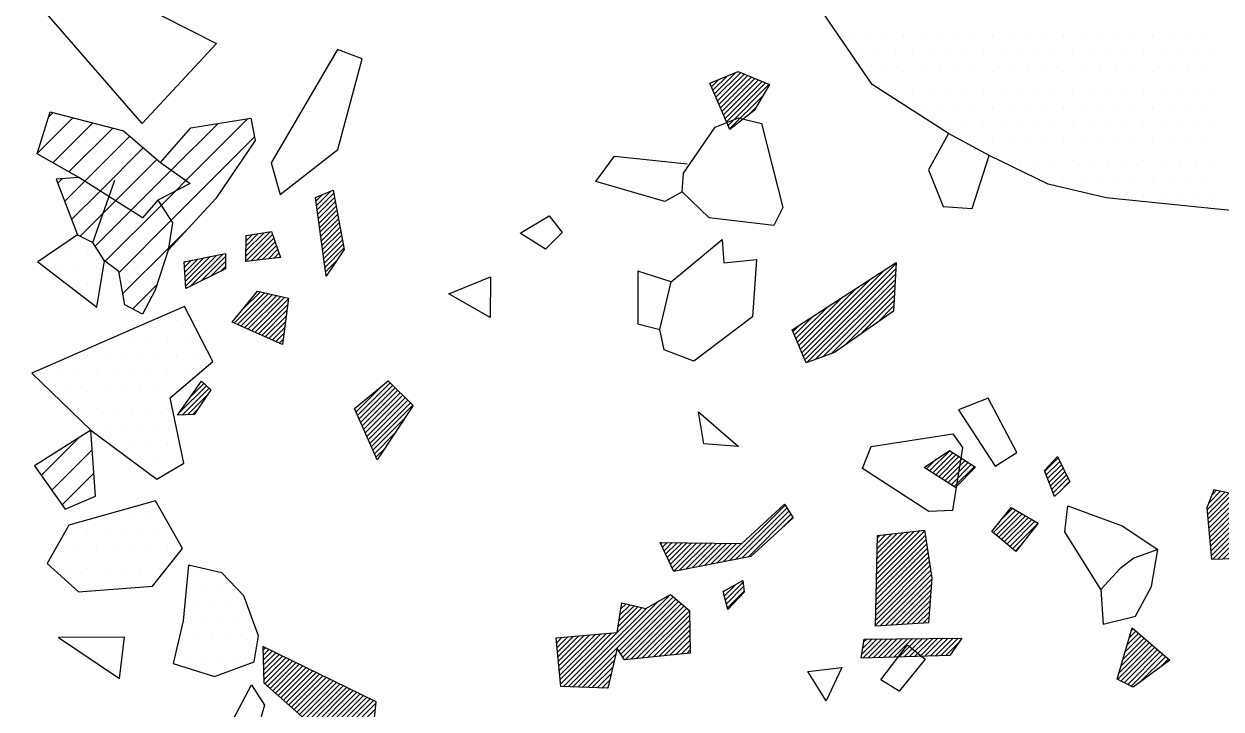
# Model space of a CAD drawing. Header units: metres. Extents: x -2.03 to 0.57, y -19.87 to -14.8.
# Drawn here: x -2.02 to -1.177, y -16.049 to -15.566 of the extents above; entities that cross this region are included whole.
import ezdxf

# ---------------------------------------------------------------- set-up
doc = ezdxf.new("R2010")
doc.units = ezdxf.units.M
doc.header["$LTSCALE"] = 25
doc.header["$MEASUREMENT"] = 0
doc.layers.get('0').update_dxf_attribs({"linetype": 'CONTINUOUS'})
for name, color, linetype in [('FEUER', 1, 'CONTINUOUS'), ('KNOCHEN', 2, 'CONTINUOUS'), ('KNOCHENSCHRAFF', 2, 'CONTINUOUS'), ('STEINE', 4, 'CONTINUOUS'), ('STEINESCHRAFF', 4, 'CONTINUOUS')]:
    doc.layers.add(name, color=color, linetype=linetype)

# ---------------------------------------------------------------- blocks, each defined once
blk = doc.blocks.new('*X7')
at = {"color": 0}
for p, q in [((-143.75, -1557.5), (-143.75, -1557.5)), ((-142.5, -1557.5), (-142.5, -1557.5)), ((-141.25, -1557.5), (-141.25, -1557.5)), ((-140, -1557.5), (-140, -1557.5)), ((-138.75, -1557.5), (-138.75, -1557.5)), ((-137.5, -1557.5), (-137.5, -1557.5)), ((-136.25, -1557.5), (-136.25, -1557.5)), ((-135, -1557.5), (-135, -1557.5)), ((-133.75, -1557.5), (-133.75, -1557.5)), ((-132.5, -1557.5), (-132.5, -1557.5)), ((-131.25, -1557.5), (-131.25, -1557.5)), ((-130, -1557.5), (-130, -1557.5)), ((-128.75, -1557.5), (-128.75, -1557.5)), ((-127.5, -1557.5), (-127.5, -1557.5)), ((-126.25, -1557.5), (-126.25, -1557.5)), ((-125, -1557.5), (-125, -1557.5)), ((-123.75, -1557.5), (-123.75, -1557.5)), ((-122.5, -1557.5), (-122.5, -1557.5)), ((-121.25, -1557.5), (-121.25, -1557.5)), ((-120, -1557.5), (-120, -1557.5)), ((-118.75, -1557.5), (-118.75, -1557.5)), ((-143.125, -1558.75), (-143.125, -1558.75)), ((-141.875, -1558.75), (-141.875, -1558.75)), ((-140.625, -1558.75), (-140.625, -1558.75)), ((-139.375, -1558.75), (-139.375, -1558.75)), ((-138.125, -1558.75), (-138.125, -1558.75)), ((-136.875, -1558.75), (-136.875, -1558.75)), ((-135.625, -1558.75), (-135.625, -1558.75)), ((-134.375, -1558.75), (-134.375, -1558.75)), ((-133.125, -1558.75), (-133.125, -1558.75)), ((-131.875, -1558.75), (-131.875, -1558.75)), ((-130.625, -1558.75), (-130.625, -1558.75)), ((-129.375, -1558.75), (-129.375, -1558.75)), ((-128.125, -1558.75), (-128.125, -1558.75)), ((-126.875, -1558.75), (-126.875, -1558.75)), ((-125.625, -1558.75), (-125.625, -1558.75)), ((-124.375, -1558.75), (-124.375, -1558.75)), ((-123.125, -1558.75), (-123.125, -1558.75)), ((-121.875, -1558.75), (-121.875, -1558.75)), ((-120.625, -1558.75), (-120.625, -1558.75)), ((-119.375, -1558.75), (-119.375, -1558.75)), ((-118.125, -1558.75), (-118.125, -1558.75)), ((-142.5, -1560), (-142.5, -1560)), ((-141.25, -1560), (-141.25, -1560)), ((-140, -1560), (-140, -1560)), ((-138.75, -1560), (-138.75, -1560)), ((-137.5, -1560), (-137.5, -1560)), ((-136.25, -1560), (-136.25, -1560)), ((-135, -1560), (-135, -1560)), ((-133.75, -1560), (-133.75, -1560)), ((-132.5, -1560), (-132.5, -1560)), ((-131.25, -1560), (-131.25, -1560)), ((-130, -1560), (-130, -1560)), ((-128.75, -1560), (-128.75, -1560)), ((-127.5, -1560), (-127.5, -1560)), ((-126.25, -1560), (-126.25, -1560)), ((-125, -1560), (-125, -1560)), ((-123.75, -1560), (-123.75, -1560)), ((-122.5, -1560), (-122.5, -1560)), ((-121.25, -1560), (-121.25, -1560)), ((-120, -1560), (-120, -1560)), ((-118.75, -1560), (-118.75, -1560)), ((-140.625, -1561.25), (-140.625, -1561.25)), ((-139.375, -1561.25), (-139.375, -1561.25)), ((-138.125, -1561.25), (-138.125, -1561.25)), ((-136.875, -1561.25), (-136.875, -1561.25)), ((-135.625, -1561.25), (-135.625, -1561.25)), ((-134.375, -1561.25), (-134.375, -1561.25)), ((-133.125, -1561.25), (-133.125, -1561.25)), ((-131.875, -1561.25), (-131.875, -1561.25)), ((-130.625, -1561.25), (-130.625, -1561.25)), ((-129.375, -1561.25), (-129.375, -1561.25)), ((-128.125, -1561.25), (-128.125, -1561.25)), ((-126.875, -1561.25), (-126.875, -1561.25)), ((-125.625, -1561.25), (-125.625, -1561.25)), ((-124.375, -1561.25), (-124.375, -1561.25)), ((-123.125, -1561.25), (-123.125, -1561.25)), ((-121.875, -1561.25), (-121.875, -1561.25)), ((-120.625, -1561.25), (-120.625, -1561.25)), ((-119.375, -1561.25), (-119.375, -1561.25)), ((-118.125, -1561.25), (-118.125, -1561.25)), ((-138.75, -1562.5), (-138.75, -1562.5)), ((-137.5, -1562.5), (-137.5, -1562.5)), ((-136.25, -1562.5), (-136.25, -1562.5)), ((-135, -1562.5), (-135, -1562.5)), ((-133.75, -1562.5), (-133.75, -1562.5)), ((-132.5, -1562.5), (-132.5, -1562.5)), ((-131.25, -1562.5), (-131.25, -1562.5)), ((-130, -1562.5), (-130, -1562.5)), ((-128.75, -1562.5), (-128.75, -1562.5)), ((-127.5, -1562.5), (-127.5, -1562.5)), ((-126.25, -1562.5), (-126.25, -1562.5)), ((-125, -1562.5), (-125, -1562.5)), ((-123.75, -1562.5), (-123.75, -1562.5)), ((-122.5, -1562.5), (-122.5, -1562.5)), ((-121.25, -1562.5), (-121.25, -1562.5)), ((-120, -1562.5), (-120, -1562.5)), ((-118.75, -1562.5), (-118.75, -1562.5)), ((-136.875, -1563.75), (-136.875, -1563.75)), ((-135.625, -1563.75), (-135.625, -1563.75)), ((-134.375, -1563.75), (-134.375, -1563.75)), ((-133.125, -1563.75), (-133.125, -1563.75)), ((-131.875, -1563.75), (-131.875, -1563.75)), ((-130.625, -1563.75), (-130.625, -1563.75)), ((-129.375, -1563.75), (-129.375, -1563.75)), ((-128.125, -1563.75), (-128.125, -1563.75)), ((-126.875, -1563.75), (-126.875, -1563.75)), ((-125.625, -1563.75), (-125.625, -1563.75)), ((-124.375, -1563.75), (-124.375, -1563.75)), ((-123.125, -1563.75), (-123.125, -1563.75)), ((-121.875, -1563.75), (-121.875, -1563.75)), ((-120.625, -1563.75), (-120.625, -1563.75)), ((-119.375, -1563.75), (-119.375, -1563.75)), ((-118.125, -1563.75), (-118.125, -1563.75)), ((-135, -1565), (-135, -1565)), ((-133.75, -1565), (-133.75, -1565)), ((-132.5, -1565), (-132.5, -1565)), ((-131.25, -1565), (-131.25, -1565)), ((-130, -1565), (-130, -1565)), ((-128.75, -1565), (-128.75, -1565)), ((-127.5, -1565), (-127.5, -1565)), ((-126.25, -1565), (-126.25, -1565)), ((-125, -1565), (-125, -1565)), ((-123.75, -1565), (-123.75, -1565)), ((-122.5, -1565), (-122.5, -1565)), ((-121.25, -1565), (-121.25, -1565)), ((-120, -1565), (-120, -1565)), ((-118.75, -1565), (-118.75, -1565)), ((-133.125, -1566.25), (-133.125, -1566.25)), ((-131.875, -1566.25), (-131.875, -1566.25)), ((-130.625, -1566.25), (-130.625, -1566.25)), ((-129.375, -1566.25), (-129.375, -1566.25)), ((-128.125, -1566.25), (-128.125, -1566.25)), ((-126.875, -1566.25), (-126.875, -1566.25)), ((-125.625, -1566.25), (-125.625, -1566.25)), ((-124.375, -1566.25), (-124.375, -1566.25)), ((-123.125, -1566.25), (-123.125, -1566.25)), ((-121.875, -1566.25), (-121.875, -1566.25)), ((-120.625, -1566.25), (-120.625, -1566.25)), ((-119.375, -1566.25), (-119.375, -1566.25)), ((-118.125, -1566.25), (-118.125, -1566.25)), ((-130, -1567.5), (-130, -1567.5)), ((-128.75, -1567.5), (-128.75, -1567.5)), ((-127.5, -1567.5), (-127.5, -1567.5)), ((-126.25, -1567.5), (-126.25, -1567.5)), ((-125, -1567.5), (-125, -1567.5)), ((-123.75, -1567.5), (-123.75, -1567.5)), ((-122.5, -1567.5), (-122.5, -1567.5)), ((-121.25, -1567.5), (-121.25, -1567.5)), ((-120, -1567.5), (-120, -1567.5)), ((-118.75, -1567.5), (-118.75, -1567.5)), ((-125.625, -1568.75), (-125.625, -1568.75)), ((-124.375, -1568.75), (-124.375, -1568.75)), ((-123.125, -1568.75), (-123.125, -1568.75)), ((-121.875, -1568.75), (-121.875, -1568.75)), ((-120.625, -1568.75), (-120.625, -1568.75)), ((-119.375, -1568.75), (-119.375, -1568.75)), ((-118.125, -1568.75), (-118.125, -1568.75)), ((-198.75, -1572.5), (-198.75, -1572.5)), ((-197.5, -1572.5), (-197.5, -1572.5)), ((-199.375, -1573.75), (-199.375, -1573.75)), ((-198.125, -1573.75), (-198.125, -1573.75)), ((-196.875, -1573.75), (-196.875, -1573.75)), ((-198.75, -1575), (-198.75, -1575)), ((-197.5, -1575), (-197.5, -1575)), ((-196.875, -1576.25), (-196.875, -1576.25)), ((-192.5, -1577.5), (-192.5, -1577.5)), ((-191.25, -1577.5), (-191.25, -1577.5)), ((-195.625, -1578.75), (-195.625, -1578.75)), ((-194.375, -1578.75), (-194.375, -1578.75)), ((-193.125, -1578.75), (-193.125, -1578.75)), ((-191.875, -1578.75), (-191.875, -1578.75)), ((-190.625, -1578.75), (-190.625, -1578.75)), ((-197.5, -1580), (-197.5, -1580)), ((-196.25, -1580), (-196.25, -1580)), ((-195, -1580), (-195, -1580)), ((-193.75, -1580), (-193.75, -1580)), ((-192.5, -1580), (-192.5, -1580)), ((-191.25, -1580), (-191.25, -1580)), ((-190, -1580), (-190, -1580)), ((-200.625, -1581.25), (-200.625, -1581.25)), ((-199.375, -1581.25), (-199.375, -1581.25)), ((-198.125, -1581.25), (-198.125, -1581.25)), ((-196.875, -1581.25), (-196.875, -1581.25)), ((-195.625, -1581.25), (-195.625, -1581.25)), ((-194.375, -1581.25), (-194.375, -1581.25)), ((-193.125, -1581.25), (-193.125, -1581.25)), ((-191.875, -1581.25), (-191.875, -1581.25)), ((-190.625, -1581.25), (-190.625, -1581.25)), ((-200, -1582.5), (-200, -1582.5)), ((-198.75, -1582.5), (-198.75, -1582.5)), ((-197.5, -1582.5), (-197.5, -1582.5)), ((-196.25, -1582.5), (-196.25, -1582.5)), ((-195, -1582.5), (-195, -1582.5)), ((-193.75, -1582.5), (-193.75, -1582.5)), ((-192.5, -1582.5), (-192.5, -1582.5)), ((-191.25, -1582.5), (-191.25, -1582.5)), ((-198.125, -1583.75), (-198.125, -1583.75)), ((-196.875, -1583.75), (-196.875, -1583.75)), ((-195.625, -1583.75), (-195.625, -1583.75)), ((-194.375, -1583.75), (-194.375, -1583.75)), ((-193.125, -1583.75), (-193.125, -1583.75)), ((-191.875, -1583.75), (-191.875, -1583.75)), ((-197.5, -1585), (-197.5, -1585)), ((-196.25, -1585), (-196.25, -1585)), ((-195, -1585), (-195, -1585)), ((-193.75, -1585), (-193.75, -1585)), ((-192.5, -1585), (-192.5, -1585)), ((-191.25, -1585), (-191.25, -1585)), ((-198.125, -1586.25), (-198.125, -1586.25)), ((-195.625, -1586.25), (-195.625, -1586.25)), ((-194.375, -1586.25), (-194.375, -1586.25)), ((-193.125, -1586.25), (-193.125, -1586.25)), ((-191.875, -1586.25), (-191.875, -1586.25)), ((-200, -1587.5), (-200, -1587.5)), ((-198.75, -1587.5), (-198.75, -1587.5)), ((-197.5, -1587.5), (-197.5, -1587.5)), ((-193.75, -1587.5), (-193.75, -1587.5)), ((-192.5, -1587.5), (-192.5, -1587.5)), ((-191.25, -1587.5), (-191.25, -1587.5)), ((-199.375, -1588.75), (-199.375, -1588.75)), ((-198.125, -1588.75), (-198.125, -1588.75)), ((-198.75, -1590), (-198.75, -1590)), ((-197.5, -1590), (-197.5, -1590)), ((-195.625, -1591.25), (-195.625, -1591.25)), ((-194.375, -1591.25), (-194.375, -1591.25)), ((-193.125, -1591.25), (-193.125, -1591.25)), ((-198.75, -1592.5), (-198.75, -1592.5)), ((-197.5, -1592.5), (-197.5, -1592.5)), ((-196.25, -1592.5), (-196.25, -1592.5)), ((-195, -1592.5), (-195, -1592.5)), ((-193.75, -1592.5), (-193.75, -1592.5)), ((-192.5, -1592.5), (-192.5, -1592.5)), ((-199.375, -1593.75), (-199.375, -1593.75)), ((-198.125, -1593.75), (-198.125, -1593.75)), ((-196.875, -1593.75), (-196.875, -1593.75)), ((-195.625, -1593.75), (-195.625, -1593.75)), ((-194.375, -1593.75), (-194.375, -1593.75)), ((-193.125, -1593.75), (-193.125, -1593.75)), ((-191.875, -1593.75), (-191.875, -1593.75)), ((-198.75, -1595), (-198.75, -1595)), ((-197.5, -1595), (-197.5, -1595)), ((-196.25, -1595), (-196.25, -1595)), ((-195, -1595), (-195, -1595)), ((-193.75, -1595), (-193.75, -1595)), ((-192.5, -1595), (-192.5, -1595)), ((-190, -1595), (-190, -1595)), ((-198.125, -1596.25), (-198.125, -1596.25)), ((-196.875, -1596.25), (-196.875, -1596.25)), ((-195.625, -1596.25), (-195.625, -1596.25)), ((-194.375, -1596.25), (-194.375, -1596.25)), ((-193.125, -1596.25), (-193.125, -1596.25)), ((-189.375, -1596.25), (-189.375, -1596.25)), ((-188.125, -1596.25), (-188.125, -1596.25)), ((-190, -1597.5), (-190, -1597.5)), ((-188.75, -1597.5), (-188.75, -1597.5)), ((-187.5, -1597.5), (-187.5, -1597.5)), ((-190.625, -1598.75), (-190.625, -1598.75)), ((-189.375, -1598.75), (-189.375, -1598.75)), ((-188.125, -1598.75), (-188.125, -1598.75)), ((-186.875, -1598.75), (-186.875, -1598.75)), ((-190, -1600), (-190, -1600)), ((-188.75, -1600), (-188.75, -1600)), ((-187.5, -1600), (-187.5, -1600)), ((-186.25, -1600), (-186.25, -1600)), ((-190.625, -1601.25), (-190.625, -1601.25)), ((-189.375, -1601.25), (-189.375, -1601.25)), ((-188.125, -1601.25), (-188.125, -1601.25)), ((-186.875, -1601.25), (-186.875, -1601.25)), ((-188.75, -1602.5), (-188.75, -1602.5))]:
    blk.add_line(p, q, dxfattribs=at)
blk = doc.blocks.new('*X28')
at = {"color": 0}
for p, q in [((-185.141, -1600.769), (-184.957, -1600.585)), ((-185.132, -1601.114), (-184.719, -1600.7)), ((-185.124, -1601.459), (-184.481, -1600.816)), ((-185.115, -1601.804), (-184.244, -1600.932)), ((-185.107, -1602.149), (-184.006, -1601.048)), ((-185.098, -1602.493), (-183.768, -1601.164)), ((-185.089, -1602.838), (-183.531, -1601.28)), ((-185.007, -1603.11), (-183.293, -1601.396)), ((-184.82, -1603.276), (-183.055, -1601.512)), ((-184.632, -1603.442), (-182.818, -1601.627)), ((-184.445, -1603.608), (-182.58, -1601.743)), ((-184.257, -1603.774), (-182.342, -1601.859)), ((-184.07, -1603.94), (-182.105, -1601.975)), ((-183.882, -1604.106), (-181.867, -1602.091)), ((-183.695, -1604.272), (-181.629, -1602.207)), ((-183.507, -1604.438), (-181.391, -1602.323)), ((-183.32, -1604.604), (-181.154, -1602.438)), ((-183.132, -1604.77), (-180.916, -1602.554)), ((-182.944, -1604.936), (-180.678, -1602.67)), ((-182.757, -1605.102), (-180.441, -1602.786)), ((-182.569, -1605.268), (-180.203, -1602.902)), ((-182.382, -1605.434), (-179.965, -1603.018)), ((-182.194, -1605.6), (-179.728, -1603.134)), ((-182.007, -1605.766), (-179.49, -1603.249)), ((-181.819, -1605.932), (-179.252, -1603.365)), ((-181.632, -1606.098), (-179.015, -1603.481)), ((-181.444, -1606.264), (-178.777, -1603.597)), ((-181.257, -1606.43), (-178.539, -1603.713)), ((-181.069, -1606.596), (-178.301, -1603.829)), ((-180.881, -1606.762), (-178.064, -1603.945)), ((-180.723, -1606.957), (-177.826, -1604.06)), ((-180.691, -1607.279), (-177.588, -1604.176)), ((-180.658, -1607.6), (-177.351, -1604.292)), ((-180.626, -1607.921), (-177.18, -1604.475)), ((-180.594, -1608.243), (-177.22, -1604.869))]:
    blk.add_line(p, q, dxfattribs=at)
blk = doc.blocks.new('*X32')
at = {"color": 0}
for p, q in [((-153.45, -1561.3), (-152.439, -1560.288)), ((-153.344, -1561.547), (-151.833, -1560.037)), ((-153.238, -1561.795), (-151.493, -1560.049)), ((-153.132, -1562.043), (-151.242, -1560.153)), ((-153.026, -1562.29), (-150.992, -1560.256)), ((-152.92, -1562.538), (-150.742, -1560.359)), ((-153.662, -1560.804), (-153.65, -1560.792)), ((-153.556, -1561.052), (-153.044, -1560.54)), ((-152.815, -1562.785), (-150.492, -1560.462)), ((-152.709, -1563.033), (-150.241, -1560.566)), ((-152.603, -1563.281), (-149.991, -1560.669)), ((-152.497, -1563.528), (-149.741, -1560.772)), ((-152.391, -1563.776), (-149.491, -1560.876)), ((-152.285, -1564.024), (-149.944, -1561.682)), ((-150.922, -1563.015), (-150.425, -1562.518)), ((-181.395, -1569.092), (-180.941, -1568.638)), ((-181.353, -1569.404), (-180.329, -1568.379)), ((-181.311, -1569.716), (-180.161, -1568.565)), ((-181.27, -1570.028), (-180.105, -1568.863)), ((-181.228, -1570.339), (-180.049, -1569.161)), ((-181.187, -1570.651), (-179.993, -1569.458)), ((-181.145, -1570.963), (-179.937, -1569.756)), ((-181.103, -1571.275), (-179.881, -1570.053)), ((-181.062, -1571.587), (-179.825, -1570.351)), ((-186.345, -1572.982), (-184.636, -1571.273)), ((-186.337, -1572.62), (-185.051, -1571.334)), ((-181.02, -1571.899), (-179.77, -1570.649)), ((-180.978, -1572.211), (-179.714, -1570.946)), ((-180.937, -1572.523), (-179.658, -1571.244)), ((-186.354, -1573.344), (-184.462, -1571.452)), ((-186.329, -1572.258), (-185.466, -1571.396)), ((-186.321, -1571.896), (-185.881, -1571.457)), ((-186.312, -1571.535), (-186.296, -1571.518)), ((-185.972, -1573.316), (-184.372, -1571.716)), ((-185.575, -1573.272), (-184.283, -1571.98)), ((-180.895, -1572.835), (-179.602, -1571.541)), ((-180.853, -1573.147), (-179.546, -1571.839)), ((-180.812, -1573.459), (-179.49, -1572.136)), ((-190.608, -1574.77), (-188.854, -1573.015)), ((-190.588, -1575.103), (-188.413, -1572.928)), ((-190.218, -1575.087), (-187.972, -1572.84)), ((-189.515, -1574.737), (-187.784, -1573.006)), ((-185.178, -1573.229), (-184.193, -1572.244)), ((-184.782, -1573.186), (-184.104, -1572.508)), ((-184.385, -1573.142), (-184.014, -1572.772)), ((-180.77, -1573.771), (-179.434, -1572.434)), ((-190.687, -1573.434), (-190.617, -1573.364)), ((-190.667, -1573.768), (-190.176, -1573.277)), ((-190.647, -1574.102), (-189.735, -1573.19)), ((-190.628, -1574.436), (-189.294, -1573.102)), ((-188.812, -1574.388), (-187.782, -1573.358)), ((-188.109, -1574.038), (-187.781, -1573.71)), ((-183.988, -1573.099), (-183.925, -1573.036)), ((-180.729, -1574.082), (-179.959, -1573.313)), ((-147.082, -1580.034), (-140.545, -1573.497)), ((-180.687, -1574.394), (-180.672, -1574.379)), ((-147.291, -1579.536), (-142.376, -1574.621)), ((-147.186, -1579.785), (-141.377, -1573.976)), ((-146.978, -1580.283), (-140.566, -1573.871)), ((-146.829, -1580.488), (-140.586, -1574.245)), ((-146.272, -1580.285), (-140.607, -1574.619)), ((-186.582, -1576.754), (-185.32, -1575.492)), ((-147.395, -1579.286), (-143.374, -1575.266)), ((-145.716, -1580.082), (-140.627, -1574.993)), ((-145.159, -1579.879), (-140.647, -1575.367)), ((-187.177, -1577.703), (-185.032, -1575.558)), ((-186.932, -1577.811), (-184.744, -1575.623)), ((-186.687, -1577.92), (-184.456, -1575.688)), ((-186.442, -1578.028), (-184.168, -1575.754)), ((-186.197, -1578.137), (-183.88, -1575.819)), ((-185.952, -1578.246), (-183.592, -1575.885)), ((-185.707, -1578.354), (-183.336, -1575.983)), ((-185.462, -1578.463), (-183.392, -1576.392)), ((-147.5, -1579.037), (-144.373, -1575.911)), ((-144.268, -1579.341), (-140.668, -1575.741)), ((-143.08, -1578.506), (-140.688, -1576.115)), ((-185.218, -1578.571), (-183.447, -1576.801)), ((-184.973, -1578.68), (-183.503, -1577.21)), ((-147.708, -1578.539), (-146.37, -1577.2)), ((-147.604, -1578.788), (-145.371, -1576.555)), ((-141.891, -1577.672), (-140.709, -1576.489)), ((-184.728, -1578.789), (-183.558, -1577.619)), ((-184.483, -1578.897), (-183.614, -1578.028)), ((-147.813, -1578.29), (-147.368, -1577.845)), ((-184.238, -1579.006), (-183.669, -1578.437)), ((-183.993, -1579.114), (-183.725, -1578.846)), ((-191.034, -1584.034), (-189.117, -1582.117)), ((-190.827, -1584.181), (-188.932, -1582.286)), ((-190.229, -1582.876), (-189.302, -1581.949)), ((-178.594, -1583.969), (-176.795, -1582.169)), ((-178.486, -1584.214), (-176.18, -1581.908)), ((-178.377, -1584.459), (-176.002, -1582.084)), ((-178.269, -1584.704), (-175.824, -1582.26)), ((-190.455, -1584.163), (-189.045, -1582.753)), ((-178.16, -1584.949), (-175.647, -1582.436)), ((-178.052, -1585.194), (-175.469, -1582.612)), ((-177.943, -1585.439), (-175.292, -1582.788)), ((-177.835, -1585.684), (-175.114, -1582.963)), ((-190.084, -1584.145), (-189.761, -1583.822)), ((-177.726, -1585.929), (-174.936, -1583.139)), ((-177.618, -1586.175), (-174.759, -1583.315)), ((-177.509, -1586.42), (-174.581, -1583.491)), ((-177.401, -1586.665), (-175.213, -1584.477)), ((-177.292, -1586.91), (-175.898, -1585.515)), ((-177.184, -1587.155), (-176.583, -1586.554))]:
    blk.add_line(p, q, dxfattribs=at)
blk = doc.blocks.new('*X33')
at = {"color": 0}
for p, q in [((-112.261, -1584.811), (-112.068, -1584.618)), ((-112.244, -1585.147), (-111.828, -1584.731)), ((-112.227, -1585.484), (-111.588, -1584.845)), ((-112.21, -1585.82), (-111.348, -1584.959)), ((-112.193, -1586.157), (-111.108, -1585.073)), ((-112.176, -1586.493), (-110.869, -1585.186)), ((-112.159, -1586.83), (-110.629, -1585.3)), ((-112.142, -1587.167), (-110.389, -1585.414)), ((-112.125, -1587.503), (-110.149, -1585.528)), ((-112.108, -1587.84), (-109.909, -1585.641)), ((-112.091, -1588.176), (-109.67, -1585.755)), ((-112.074, -1588.513), (-109.43, -1585.869)), ((-112.057, -1588.85), (-109.19, -1585.982)), ((-112.04, -1589.186), (-108.95, -1586.096)), ((-112.023, -1589.523), (-108.71, -1586.21)), ((-112.006, -1589.859), (-108.471, -1586.324)), ((-111.989, -1590.196), (-108.231, -1586.437)), ((-111.972, -1590.532), (-107.991, -1586.551)), ((-111.955, -1590.869), (-107.751, -1586.665)), ((-111.938, -1591.206), (-107.511, -1586.779)), ((-111.491, -1591.112), (-107.271, -1586.892)), ((-110.977, -1590.951), (-107.098, -1587.073)), ((-110.462, -1590.79), (-107.433, -1587.761)), ((-109.947, -1590.629), (-107.767, -1588.448)), ((-118.661, -1590.857), (-117.413, -1589.61)), ((-118.632, -1591.181), (-117.123, -1589.673)), ((-118.602, -1591.506), (-116.832, -1589.736)), ((-118.573, -1591.83), (-116.542, -1589.799)), ((-118.544, -1592.155), (-116.251, -1589.862)), ((-118.537, -1590.38), (-117.704, -1589.547)), ((-118.307, -1589.796), (-117.994, -1589.484)), ((-109.432, -1590.467), (-108.101, -1589.136)), ((-108.918, -1590.306), (-108.435, -1589.824)), ((-118.515, -1592.479), (-115.961, -1589.925)), ((-118.486, -1592.804), (-115.688, -1590.005)), ((-118.457, -1593.128), (-115.422, -1590.093)), ((-118.428, -1593.453), (-115.157, -1590.182)), ((-118.399, -1593.777), (-114.891, -1590.27)), ((-118.37, -1594.102), (-114.626, -1590.358)), ((-118.256, -1594.341), (-114.361, -1590.446)), ((-117.89, -1594.329), (-114.095, -1590.534)), ((-117.524, -1594.317), (-113.83, -1590.622)), ((-117.158, -1594.304), (-113.564, -1590.711)), ((-116.792, -1594.292), (-113.299, -1590.799)), ((-116.427, -1594.28), (-113.034, -1590.887)), ((-116.061, -1594.267), (-112.768, -1590.975)), ((-115.695, -1594.255), (-112.503, -1591.063)), ((-115.329, -1594.243), (-112.237, -1591.151)), ((-114.963, -1594.231), (-111.972, -1591.239)), ((-114.597, -1594.218), (-111.696, -1591.317)), ((-114.232, -1594.206), (-111.419, -1591.393)), ((-113.866, -1594.194), (-111.141, -1591.469)), ((-113.5, -1594.182), (-110.864, -1591.546)), ((-113.134, -1594.169), (-110.587, -1591.622)), ((-112.807, -1594.196), (-110.309, -1591.698)), ((-112.505, -1594.247), (-110.032, -1591.774)), ((-112.202, -1594.298), (-109.754, -1591.85)), ((-111.899, -1594.349), (-109.477, -1591.926)), ((-111.597, -1594.4), (-109.199, -1592.002)), ((-111.294, -1594.451), (-108.922, -1592.078)), ((-110.992, -1594.502), (-108.645, -1592.155)), ((-110.689, -1594.553), (-108.367, -1592.231)), ((-110.386, -1594.604), (-108.09, -1592.307)), ((-110.084, -1594.655), (-107.812, -1592.383)), ((-109.781, -1594.705), (-107.535, -1592.459)), ((-109.479, -1594.756), (-107.257, -1592.535)), ((-109.176, -1594.807), (-106.98, -1592.611)), ((-108.874, -1594.858), (-106.703, -1592.688)), ((-108.571, -1594.909), (-106.425, -1592.764)), ((-108.268, -1594.96), (-106.148, -1592.84)), ((-107.966, -1595.011), (-105.87, -1592.916)), ((-107.663, -1595.062), (-105.593, -1592.992)), ((-107.361, -1595.113), (-105.316, -1593.068)), ((-107.058, -1595.164), (-105.038, -1593.144)), ((-106.686, -1595.146), (-104.761, -1593.22)), ((-106.029, -1594.842), (-104.483, -1593.297)), ((-105.372, -1594.539), (-104.206, -1593.373)), ((-104.715, -1594.235), (-103.928, -1593.449)), ((-104.058, -1593.932), (-103.651, -1593.525)), ((-103.401, -1593.628), (-103.374, -1593.601)), ((-124.575, -1601.368), (-123.095, -1599.888)), ((-124.43, -1600.869), (-123.286, -1599.725)), ((-124.286, -1600.371), (-123.476, -1599.562)), ((-124.141, -1599.873), (-123.667, -1599.398)), ((-123.996, -1599.375), (-123.857, -1599.235)), ((-124.957, -1602.811), (-122.524, -1600.377)), ((-124.864, -1602.364), (-122.714, -1600.214)), ((-124.721, -1602.927), (-122.334, -1600.54)), ((-124.72, -1601.866), (-122.905, -1600.051)), ((-124.484, -1603.044), (-122.143, -1600.703)), ((-124.247, -1603.161), (-121.953, -1600.867)), ((-124.011, -1603.278), (-121.762, -1601.03)), ((-123.358, -1602.979), (-121.572, -1601.193)), ((-122.034, -1602.008), (-121.382, -1601.356)), ((-107.452, -1606.518), (-106.718, -1605.785)), ((-107.365, -1606.078), (-106.91, -1605.623)), ((-107.278, -1605.638), (-107.102, -1605.461)), ((-107.886, -1608.72), (-105.759, -1606.593)), ((-107.799, -1608.28), (-105.951, -1606.431)), ((-107.713, -1607.84), (-106.143, -1606.27)), ((-107.626, -1607.399), (-106.334, -1606.108)), ((-107.539, -1606.959), (-106.526, -1605.946)), ((-111.173, -1608.825), (-109.928, -1607.58)), ((-111.045, -1608.343), (-110.211, -1607.51)), ((-110.916, -1607.861), (-110.494, -1607.439)), ((-110.788, -1607.38), (-110.777, -1607.368)), ((-108.06, -1609.601), (-105.375, -1606.916)), ((-107.973, -1609.161), (-105.567, -1606.755)), ((-107.852, -1609.747), (-105.183, -1607.078)), ((-107.608, -1609.856), (-104.991, -1607.239)), ((-107.364, -1609.966), (-104.799, -1607.401)), ((-107.12, -1610.075), (-104.607, -1607.563)), ((-111.815, -1611.234), (-108.513, -1607.933)), ((-111.759, -1611.532), (-108.23, -1608.003)), ((-111.686, -1610.753), (-108.796, -1607.862)), ((-111.558, -1610.271), (-109.079, -1607.792)), ((-111.469, -1611.596), (-107.977, -1608.105)), ((-111.43, -1609.789), (-109.362, -1607.721)), ((-111.301, -1609.307), (-109.645, -1607.651)), ((-106.876, -1610.185), (-104.415, -1607.724)), ((-106.632, -1610.295), (-104.223, -1607.886)), ((-106.388, -1610.404), (-104.031, -1608.048)), ((-106.144, -1610.514), (-103.84, -1608.209)), ((-105.9, -1610.623), (-103.648, -1608.371)), ((-111.18, -1611.66), (-108, -1608.48)), ((-110.89, -1611.724), (-108.022, -1608.856)), ((-110.6, -1611.788), (-108.045, -1609.232)), ((-105.656, -1610.733), (-103.456, -1608.533)), ((-105.412, -1610.843), (-103.264, -1608.694)), ((-105.168, -1610.952), (-103.072, -1608.856)), ((-104.924, -1611.062), (-102.88, -1609.017)), ((-104.68, -1611.171), (-102.688, -1609.179)), ((-110.311, -1611.852), (-108.067, -1609.608)), ((-110.021, -1611.916), (-108.177, -1610.072)), ((-104.436, -1611.281), (-102.496, -1609.341)), ((-104.193, -1611.391), (-102.304, -1609.502)), ((-103.949, -1611.5), (-102.112, -1609.664)), ((-103.705, -1611.61), (-101.92, -1609.826)), ((-103.461, -1611.719), (-101.728, -1609.987)), ((-109.731, -1611.98), (-108.298, -1610.546)), ((-103.217, -1611.829), (-101.537, -1610.149)), ((-102.973, -1611.939), (-101.345, -1610.311)), ((-102.729, -1612.048), (-101.153, -1610.472)), ((-102.485, -1612.158), (-100.961, -1610.634)), ((-102.241, -1612.267), (-100.769, -1610.795)), ((-109.442, -1612.044), (-108.419, -1611.021)), ((-109.152, -1612.107), (-108.54, -1611.495)), ((-101.997, -1612.377), (-100.577, -1610.957)), ((-101.14, -1611.874), (-100.385, -1611.119)), ((-108.862, -1612.171), (-108.661, -1611.97))]:
    blk.add_line(p, q, dxfattribs=at)
blk = doc.blocks.new('*X34')
at = {"color": 0}
for p, q in [((-138.408, -1587.976), (-137.725, -1587.294)), ((-138.193, -1588.115), (-136.776, -1586.698)), ((-137.977, -1588.253), (-136.559, -1586.835)), ((-137.762, -1588.392), (-136.343, -1586.972)), ((-137.547, -1588.53), (-136.126, -1587.109)), ((-137.332, -1588.669), (-135.909, -1587.246)), ((-130.087, -1588.142), (-129.15, -1587.204)), ((-137.117, -1588.808), (-135.693, -1587.383)), ((-136.902, -1588.946), (-135.476, -1587.52)), ((-136.687, -1589.085), (-135.259, -1587.657)), ((-136.472, -1589.223), (-135.043, -1587.794)), ((-129.987, -1588.395), (-129.033, -1587.441)), ((-129.887, -1588.649), (-128.917, -1587.678)), ((-129.787, -1588.902), (-128.8, -1587.915)), ((-129.687, -1589.156), (-128.684, -1588.152)), ((-129.587, -1589.409), (-128.567, -1588.389)), ((-129.487, -1589.663), (-128.45, -1588.626)), ((-129.15, -1589.679), (-128.334, -1588.863)), ((-152.294, -1594.439), (-148.378, -1590.522)), ((-151.856, -1594.354), (-148.24, -1590.738)), ((-151.417, -1594.269), (-148.102, -1590.954)), ((-150.979, -1594.184), (-147.965, -1591.17)), ((-148.578, -1592.137), (-147.827, -1591.385)), ((-133.709, -1592.47), (-132.121, -1590.882)), ((-133.517, -1592.632), (-131.898, -1591.013)), ((-133.325, -1592.793), (-131.675, -1591.144)), ((-133.148, -1591.555), (-132.343, -1590.751)), ((-133.132, -1592.954), (-131.453, -1591.275)), ((-132.94, -1593.116), (-131.23, -1591.405)), ((-132.748, -1593.277), (-131.007, -1591.536)), ((-141.933, -1595.745), (-138.551, -1592.363)), ((-141.926, -1595.384), (-138.88, -1592.338)), ((-141.919, -1595.024), (-139.278, -1592.383)), ((-132.556, -1593.439), (-130.785, -1591.667)), ((-132.364, -1593.6), (-130.562, -1591.798)), ((-157.128, -1593.262), (-157.028, -1593.161)), ((-157.013, -1593.5), (-156.678, -1593.166)), ((-156.898, -1593.739), (-156.329, -1593.17)), ((-156.783, -1593.978), (-155.98, -1593.175)), ((-156.668, -1594.216), (-155.631, -1593.179)), ((-156.554, -1594.455), (-155.282, -1593.184)), ((-156.439, -1594.694), (-154.933, -1593.188)), ((-156.324, -1594.933), (-154.584, -1593.193)), ((-156.209, -1595.171), (-154.235, -1593.197)), ((-155.803, -1595.119), (-153.886, -1593.201)), ((-155.364, -1595.034), (-153.536, -1593.206)), ((-154.926, -1594.949), (-153.187, -1593.21)), ((-154.487, -1594.864), (-152.838, -1593.215)), ((-154.049, -1594.779), (-152.489, -1593.219)), ((-153.61, -1594.694), (-152.14, -1593.224)), ((-153.172, -1594.609), (-151.791, -1593.228)), ((-152.733, -1594.524), (-151.442, -1593.233)), ((-141.947, -1596.466), (-138.455, -1592.974)), ((-141.94, -1596.105), (-138.503, -1592.668)), ((-141.913, -1594.663), (-139.677, -1592.428)), ((-141.906, -1594.303), (-140.075, -1592.473)), ((-141.899, -1593.943), (-140.474, -1592.518)), ((-141.892, -1593.582), (-140.872, -1592.562)), ((-141.885, -1593.222), (-141.271, -1592.607)), ((-141.878, -1592.861), (-141.669, -1592.652)), ((-141.967, -1597.547), (-138.312, -1593.891)), ((-141.961, -1597.186), (-138.36, -1593.585)), ((-141.954, -1596.826), (-138.407, -1593.28)), ((-132.172, -1593.761), (-131.81, -1593.4)), ((-141.988, -1598.628), (-138.168, -1594.808)), ((-141.981, -1598.268), (-138.216, -1594.502)), ((-141.974, -1597.907), (-138.264, -1594.197)), ((-141.995, -1598.988), (-138.12, -1595.114)), ((-141.687, -1599.034), (-138.072, -1595.419)), ((-141.311, -1599.012), (-138.039, -1595.74)), ((-152.716, -1596.628), (-152.66, -1596.572)), ((-152.647, -1596.912), (-151.852, -1596.118)), ((-152.577, -1597.196), (-151.333, -1595.952)), ((-152.507, -1597.48), (-151.292, -1596.265)), ((-152.438, -1597.764), (-151.251, -1596.578)), ((-140.935, -1598.99), (-138.068, -1596.122)), ((-140.559, -1598.967), (-138.097, -1596.505)), ((-140.183, -1598.945), (-138.126, -1596.887)), ((-139.807, -1598.922), (-138.155, -1597.27)), ((-139.431, -1598.9), (-138.184, -1597.652)), ((-139.055, -1598.877), (-138.213, -1598.035)), ((-138.679, -1598.855), (-138.242, -1598.417)), ((-138.303, -1598.832), (-138.271, -1598.8)), ((-142.963, -1601.017), (-141.91, -1599.964)), ((-142.901, -1600.602), (-142.268, -1599.969)), ((-142.892, -1601.299), (-141.552, -1599.96)), ((-142.839, -1600.186), (-142.626, -1599.973)), ((-142.527, -1601.288), (-141.194, -1599.955)), ((-142.163, -1601.278), (-140.836, -1599.951)), ((-141.799, -1601.267), (-140.478, -1599.946)), ((-141.434, -1601.256), (-140.12, -1599.942)), ((-141.07, -1601.245), (-139.762, -1599.938)), ((-140.706, -1601.235), (-139.404, -1599.933)), ((-140.341, -1601.224), (-139.046, -1599.929)), ((-139.977, -1601.213), (-138.688, -1599.924)), ((-139.613, -1601.202), (-138.33, -1599.92)), ((-139.248, -1601.192), (-137.972, -1599.915)), ((-138.884, -1601.181), (-137.614, -1599.911)), ((-138.52, -1601.17), (-137.256, -1599.907)), ((-138.155, -1601.159), (-136.898, -1599.902)), ((-137.791, -1601.148), (-136.54, -1599.898)), ((-137.427, -1601.138), (-136.182, -1599.893)), ((-137.062, -1601.127), (-136.145, -1600.21))]:
    blk.add_line(p, q, dxfattribs=at)
blk = doc.blocks.new('*X35')
at = {"color": 0}
for p, q in [((-163.308, -1603.331), (-157.276, -1597.299)), ((-162.968, -1603.345), (-156.463, -1596.839)), ((-160.081, -1600.812), (-156.256, -1596.987)), ((-159.945, -1601.028), (-156.064, -1597.148)), ((-159.808, -1601.245), (-155.872, -1597.309)), ((-163.987, -1603.303), (-158.43, -1597.746)), ((-163.647, -1603.317), (-158.09, -1597.759)), ((-160.14, -1599.103), (-158.716, -1597.678)), ((-160.07, -1598.679), (-159.002, -1597.611)), ((-160, -1598.255), (-159.288, -1597.543)), ((-159.93, -1597.832), (-159.573, -1597.475)), ((-159.641, -1601.432), (-155.679, -1597.47)), ((-159.246, -1601.391), (-155.487, -1597.631)), ((-158.852, -1601.35), (-155.294, -1597.792)), ((-158.457, -1601.309), (-155.112, -1597.964)), ((-158.063, -1601.268), (-155.105, -1598.309)), ((-157.668, -1601.227), (-155.097, -1598.655)), ((-157.274, -1601.186), (-155.089, -1599.001)), ((-164.486, -1599.913), (-164.448, -1599.875)), ((-164.456, -1600.236), (-164.061, -1599.841)), ((-164.425, -1600.559), (-163.673, -1599.807)), ((-164.395, -1600.882), (-163.285, -1599.772)), ((-164.364, -1601.205), (-162.897, -1599.738)), ((-164.334, -1601.528), (-162.509, -1599.704)), ((-164.303, -1601.851), (-162.122, -1599.67)), ((-164.273, -1602.174), (-161.734, -1599.635)), ((-164.242, -1602.497), (-161.346, -1599.601)), ((-164.212, -1602.82), (-160.958, -1599.567)), ((-164.181, -1603.143), (-160.57, -1599.533)), ((-156.879, -1601.145), (-155.082, -1599.347)), ((-156.485, -1601.104), (-155.074, -1599.693)), ((-156.09, -1601.063), (-155.067, -1600.039)), ((-155.695, -1601.022), (-155.059, -1600.385)), ((-155.301, -1600.981), (-155.051, -1600.731)), ((-162.629, -1603.359), (-160.293, -1601.023)), ((-162.289, -1603.373), (-160.4, -1601.483)), ((-161.949, -1603.387), (-160.506, -1601.943)), ((-161.61, -1603.401), (-160.612, -1602.403)), ((-161.27, -1603.415), (-160.719, -1602.863)), ((-160.931, -1603.428), (-160.825, -1603.323))]:
    blk.add_line(p, q, dxfattribs=at)
blk = doc.blocks.new('*X44')
at = {"color": 0}
for p, q in [((-200.245, -1563.193), (-199.921, -1562.869)), ((-201.02, -1565.736), (-198.52, -1563.236)), ((-199.927, -1566.411), (-197.119, -1563.603)), ((-191.603, -1566.926), (-188.305, -1563.628)), ((-190.563, -1567.654), (-186.197, -1563.287)), ((-198.803, -1567.054), (-195.719, -1563.97)), ((-197.694, -1567.713), (-194.526, -1564.546)), ((-191.619, -1570.477), (-185.731, -1564.589)), ((-196.609, -1568.396), (-193.573, -1565.36)), ((-195.524, -1569.079), (-192.619, -1566.174)), ((-194.439, -1569.762), (-191.603, -1566.926)), ((-199.589, -1567.841), (-199.276, -1567.528)), ((-199.1, -1569.12), (-197.694, -1567.713)), ((-191.332, -1568.423), (-190.563, -1567.654)), ((-198.611, -1570.398), (-196.609, -1568.396)), ((-192.317, -1569.407), (-191.332, -1568.423)), ((-196.38, -1569.935), (-195.524, -1569.079)), ((-196.252, -1573.342), (-192.317, -1569.407)), ((-198.017, -1571.572), (-196.38, -1569.935)), ((-196.962, -1572.285), (-194.439, -1569.762)), ((-195.267, -1574.125), (-191.619, -1570.477)), ((-191.794, -1572.42), (-190.362, -1570.988)), ((-194.999, -1575.625), (-191.794, -1572.42)), ((-194.31, -1576.703), (-192.595, -1574.989)), ((-200.749, -1588.446), (-198.049, -1585.746)), ((-200.017, -1589.481), (-197.165, -1586.63)), ((-199.284, -1590.517), (-197.048, -1588.281))]:
    blk.add_line(p, q, dxfattribs=at)

msp = doc.modelspace()

# ---------------------------------------------------------------- linework, layer by layer
at = {"layer": 'KNOCHEN'}
for points in [[(-1.52271, -15.64056), (-1.53664, -15.60798), (-1.51679, -15.59972), (-1.49481, -15.6088), (-1.50543, -15.62722), (-1.52271, -15.64056)], [(-1.80686, -15.74401), (-1.81428, -15.68844), (-1.80206, -15.68327), (-1.7942, -15.72507), (-1.80686, -15.74401)], [(-1.86354, -15.73357), (-1.86312, -15.71521), (-1.84528, -15.71257), (-1.83907, -15.7309), (-1.86354, -15.73357)], [(-1.90579, -15.75266), (-1.9069, -15.73379), (-1.87785, -15.72803), (-1.8778, -15.73875), (-1.90579, -15.75266)], [(-1.46884, -15.80508), (-1.47865, -15.78166), (-1.40542, -15.73436), (-1.40729, -15.76855), (-1.44898, -15.79784), (-1.46884, -15.80508)], [(-1.83774, -15.79211), (-1.87302, -15.77647), (-1.85527, -15.75445), (-1.83331, -15.75944), (-1.83774, -15.79211)], [(-1.91147, -15.84196), (-1.89475, -15.8179), (-1.88809, -15.82399), (-1.89973, -15.8414), (-1.91147, -15.84196)], [(-1.77102, -15.87341), (-1.78701, -15.83727), (-1.76313, -15.81776), (-1.7457, -15.83502), (-1.77102, -15.87341)], [(-1.36382, -15.89281), (-1.38583, -15.87864), (-1.36803, -15.86681), (-1.34961, -15.87846), (-1.36382, -15.89281)], [(-1.2939, -15.8991), (-1.30113, -15.88077), (-1.292, -15.87103), (-1.28324, -15.88884), (-1.2939, -15.8991)], [(-1.18673, -15.90724), (-1.18348, -15.94344), (-1.12993, -15.94165), (-1.06815, -15.95205), (-1.03354, -15.93607), (-1.11936, -15.91251), (-1.15871, -15.89945), (-1.18169, -15.89446), (-1.18673, -15.90724)], [(-1.56198, -15.95195), (-1.57177, -15.9316), (-1.51412, -15.93233), (-1.48416, -15.90463), (-1.47799, -15.91429), (-1.50795, -15.94148), (-1.56198, -15.95195), (-1.57177, -15.9316)], [(-1.32125, -15.938), (-1.33816, -15.9238), (-1.32447, -15.9069), (-1.30554, -15.91803), (-1.32125, -15.938)], [(-1.41996, -15.99053), (-1.41875, -15.92675), (-1.38561, -15.92302), (-1.38034, -15.95666), (-1.38273, -15.9883), (-1.41996, -15.99053)], [(-1.52409, -15.9788), (-1.52721, -15.96606), (-1.51348, -15.95834), (-1.51242, -15.9665), (-1.52409, -15.9788)], [(-1.64167, -16.03295), (-1.6449, -15.99879), (-1.60206, -15.995), (-1.5986, -15.97407), (-1.58174, -15.97807), (-1.56444, -15.96829), (-1.55113, -15.97945), (-1.55047, -16.00954), (-1.59687, -16.01436), (-1.60201, -16.00623), (-1.6085, -16.03432), (-1.64167, -16.03295)], [(-1.43005, -16.01303), (-1.42808, -15.99975), (-1.35921, -15.9989), (-1.36782, -16.01119), (-1.43005, -16.01303)], [(-1.24989, -16.02795), (-1.23936, -15.99167), (-1.21272, -16.0145), (-1.23864, -16.0335), (-1.24989, -16.02795)], [(-1.80514, -16.09039), (-1.77754, -16.10097), (-1.7717, -16.0438), (-1.85148, -16.00492), (-1.85084, -16.03042), (-1.80729, -16.06898), (-1.80514, -16.09039)]]:
    msp.add_lwpolyline(points, dxfattribs=at)
at = {"layer": 'STEINE'}
for points in [[(-1.13775, -15.70089), (-1.2577, -15.68873), (-1.29856, -15.67924), (-1.33998, -15.65904), (-1.36863, -15.64337), (-1.42237, -15.60895), (-1.49996, -15.49557), (-1.46822, -15.41634), (-1.43211, -15.39371), (-1.34828, -15.42646), (-1.20046, -15.50479), (-1.14563, -15.55299), (-1.06383, -15.58829), (-1.04844, -15.60658), (-1.04612, -15.66167), (-1.05674, -15.68059)], [(-1.93646, -15.6365), (-2.01753, -15.54303), (-2.01971, -15.51549), (-1.9964, -15.48375), (-1.97638, -15.50814), (-1.94061, -15.5202), (-1.92256, -15.56042), (-1.8842, -15.58012), (-1.93646, -15.6365)], [(-1.84552, -15.6641), (-1.83929, -15.68652), (-1.79863, -15.65469), (-1.7816, -15.59083), (-1.79898, -15.58429), (-1.84552, -15.6641)], [(-1.98117, -15.67447), (-2.01033, -15.65778), (-2.00129, -15.62815), (-1.9497, -15.64166), (-1.92357, -15.66398), (-1.90258, -15.67867), (-1.92548, -15.69052), (-1.93613, -15.70282), (-1.98117, -15.67447)], [(-1.92357, -15.66398), (-1.90227, -15.63939), (-1.85996, -15.63255), (-1.85682, -15.64835), (-1.88468, -15.6893), (-1.91816, -15.72568)], [(-1.55616, -15.6846), (-1.55521, -15.67134), (-1.53292, -15.63908), (-1.51663, -15.63237), (-1.50028, -15.63637), (-1.4852, -15.69547), (-1.49176, -15.70826), (-1.53719, -15.70288), (-1.55616, -15.6846), (-1.55521, -15.67134)], [(-1.36863, -15.64337), (-1.38279, -15.66895), (-1.37245, -15.69492), (-1.35204, -15.69634), (-1.33998, -15.65904)], [(-1.55616, -15.6846), (-1.56837, -15.6913), (-1.6169, -15.67725), (-1.60373, -15.65933), (-1.55269, -15.66469)], [(-1.98117, -15.67447), (-1.99698, -15.67557), (-1.98199, -15.71478), (-1.97125, -15.72033)], [(-1.92548, -15.69052), (-1.9152, -15.70628), (-1.91816, -15.72568), (-1.92721, -15.75379), (-1.93631, -15.77067), (-1.94858, -15.7641), (-1.95278, -15.74065), (-1.96302, -15.73305), (-1.97125, -15.72033), (-1.95565, -15.67638)], [(-1.67029, -15.71374), (-1.64994, -15.70139), (-1.6407, -15.71308), (-1.65238, -15.72487), (-1.67029, -15.71374)], [(-1.98199, -15.71478), (-2.00995, -15.73379), (-1.96847, -15.76572), (-1.96302, -15.73305)], [(-1.56401, -15.7479), (-1.52794, -15.71813), (-1.52683, -15.73445), (-1.50389, -15.7323), (-1.50675, -15.77262), (-1.54792, -15.80394), (-1.56887, -15.79588), (-1.572, -15.78161), (-1.56401, -15.7479)], [(-1.69142, -15.77302), (-1.72058, -15.75633), (-1.69105, -15.74445), (-1.69142, -15.77302)], [(-1.56401, -15.7479), (-1.58751, -15.74037), (-1.58733, -15.77761), (-1.572, -15.78161)], [(-2.01415, -15.81237), (-1.97263, -15.85247), (-1.92604, -15.88693), (-1.90722, -15.87561), (-1.91663, -15.82975), (-1.88666, -15.80409), (-1.90674, -15.76542), (-1.93322, -15.77677), (-2.01415, -15.81237)], [(-1.36154, -15.83821), (-1.33584, -15.87788), (-1.32058, -15.86811), (-1.34066, -15.82995), (-1.36154, -15.83821)], [(-1.5165, -15.86398), (-1.541, -15.86206), (-1.54468, -15.83963), (-1.5165, -15.86398)], [(-1.97263, -15.85247), (-2.0123, -15.87767), (-1.99072, -15.90817), (-1.96934, -15.89888), (-1.97263, -15.85247)], [(-1.35886, -15.86473), (-1.36578, -15.90915), (-1.38261, -15.90974), (-1.42919, -15.87936), (-1.42314, -15.86403), (-1.36554, -15.85507), (-1.35886, -15.86473)], [(-1.98811, -15.91938), (-2.00328, -15.94649), (-1.98125, -15.96628), (-1.92923, -15.96245), (-1.90794, -15.93581), (-1.92698, -15.90224), (-1.98811, -15.91938)], [(-1.26143, -15.96474), (-1.28663, -15.92406), (-1.28468, -15.90568), (-1.24635, -15.91978), (-1.22127, -15.93649), (-1.23807, -15.94269)], [(-1.23807, -15.94269), (-1.24773, -15.94988), (-1.26143, -15.96474), (-1.25978, -15.98922), (-1.23685, -15.9835), (-1.22573, -15.96253), (-1.22127, -15.93649)], [(-1.90769, -15.98683), (-1.91468, -16.01696), (-1.88555, -16.026), (-1.85755, -16.01566), (-1.85458, -15.99728), (-1.86492, -15.96927), (-1.88031, -15.95302), (-1.9038, -15.94753), (-1.90769, -15.98683)], [(-1.99537, -15.99849), (-1.95238, -16.02735), (-1.94895, -15.99826), (-1.99537, -15.99849)], [(-1.4162, -16.02826), (-1.39745, -16.00368), (-1.38516, -16.01382), (-1.40341, -16.03636), (-1.4162, -16.02826)], [(-1.4549, -16.04325), (-1.46776, -16.0224), (-1.44379, -16.01973), (-1.4549, -16.04325)], [(-1.88492, -16.15405), (-1.8873, -16.08468), (-1.85951, -16.03199), (-1.85025, -16.04623), (-1.86179, -16.08557), (-1.86119, -16.10495), (-1.86007, -16.12433), (-1.88492, -16.15405)]]:
    msp.add_lwpolyline(points, dxfattribs=at)

# ---------------------------------------------------------------- block references
at = {"layer": 'FEUER', "xscale": 0.01, "yscale": 0.01, "zscale": 0.01}
msp.add_blockref('*X44', (0, 0), dxfattribs=at)
at = {"layer": 'KNOCHENSCHRAFF', "xscale": 0.01, "yscale": 0.01, "zscale": 0.01}
for name in ['*X32', '*X33', '*X34', '*X35', '*X28']:
    msp.add_blockref(name, (0, 0), dxfattribs=at)
at = {"layer": 'STEINESCHRAFF', "xscale": 0.01, "yscale": 0.01, "zscale": 0.01}
msp.add_blockref('*X7', (0, 0), dxfattribs=at)

doc.saveas('drawing.dxf')
